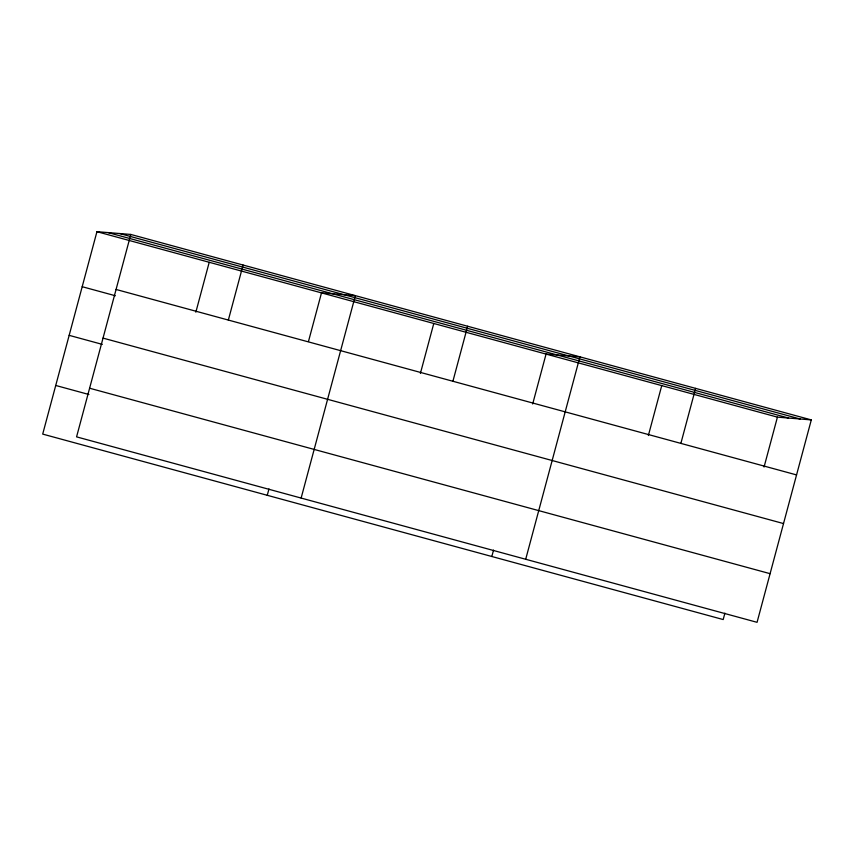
<?xml version="1.0" encoding="UTF-8"?>
<svg xmlns="http://www.w3.org/2000/svg" width="854" height="854" viewBox="0 0 854 854"><rect width="100%" height="100%" fill="white"/><g stroke="black" fill="none" stroke-linecap="round" stroke-linejoin="round"><path stroke-width="1.28" d="M130.811 234.444L76.572 436.864L757.06 622.32L811.3 419.901L130.811 234.444L96.94 231.68L42.7 434.099L723.189 619.556L724.897 613.161M195.844 312.19L209.219 262.285M228.349 320.069L243.091 265.039M267.259 495.299L268.978 488.904M308.465 341.504L321.499 292.879L355.371 295.644L301.131 498.063M420.403 373.39L433.779 323.485M452.908 381.268L467.65 326.239M491.819 556.498L493.537 550.104M532.682 403.985L546.058 354.079L579.93 356.844L525.701 559.263M648.367 435.519L661.743 385.613M680.873 443.397L695.615 388.367M764.052 467.042L777.428 417.136L811.3 419.901M119.635 233.537L800.123 418.983M108.116 232.598L788.605 418.054M96.94 231.68L777.428 417.136M116.069 289.463L796.558 474.92M82.197 286.709L115.365 295.751M103.035 338.109L783.524 523.566M69.163 335.344L102.331 344.386M89.606 388.218L770.094 573.674M55.734 385.464L88.912 394.505"/></g></svg>
